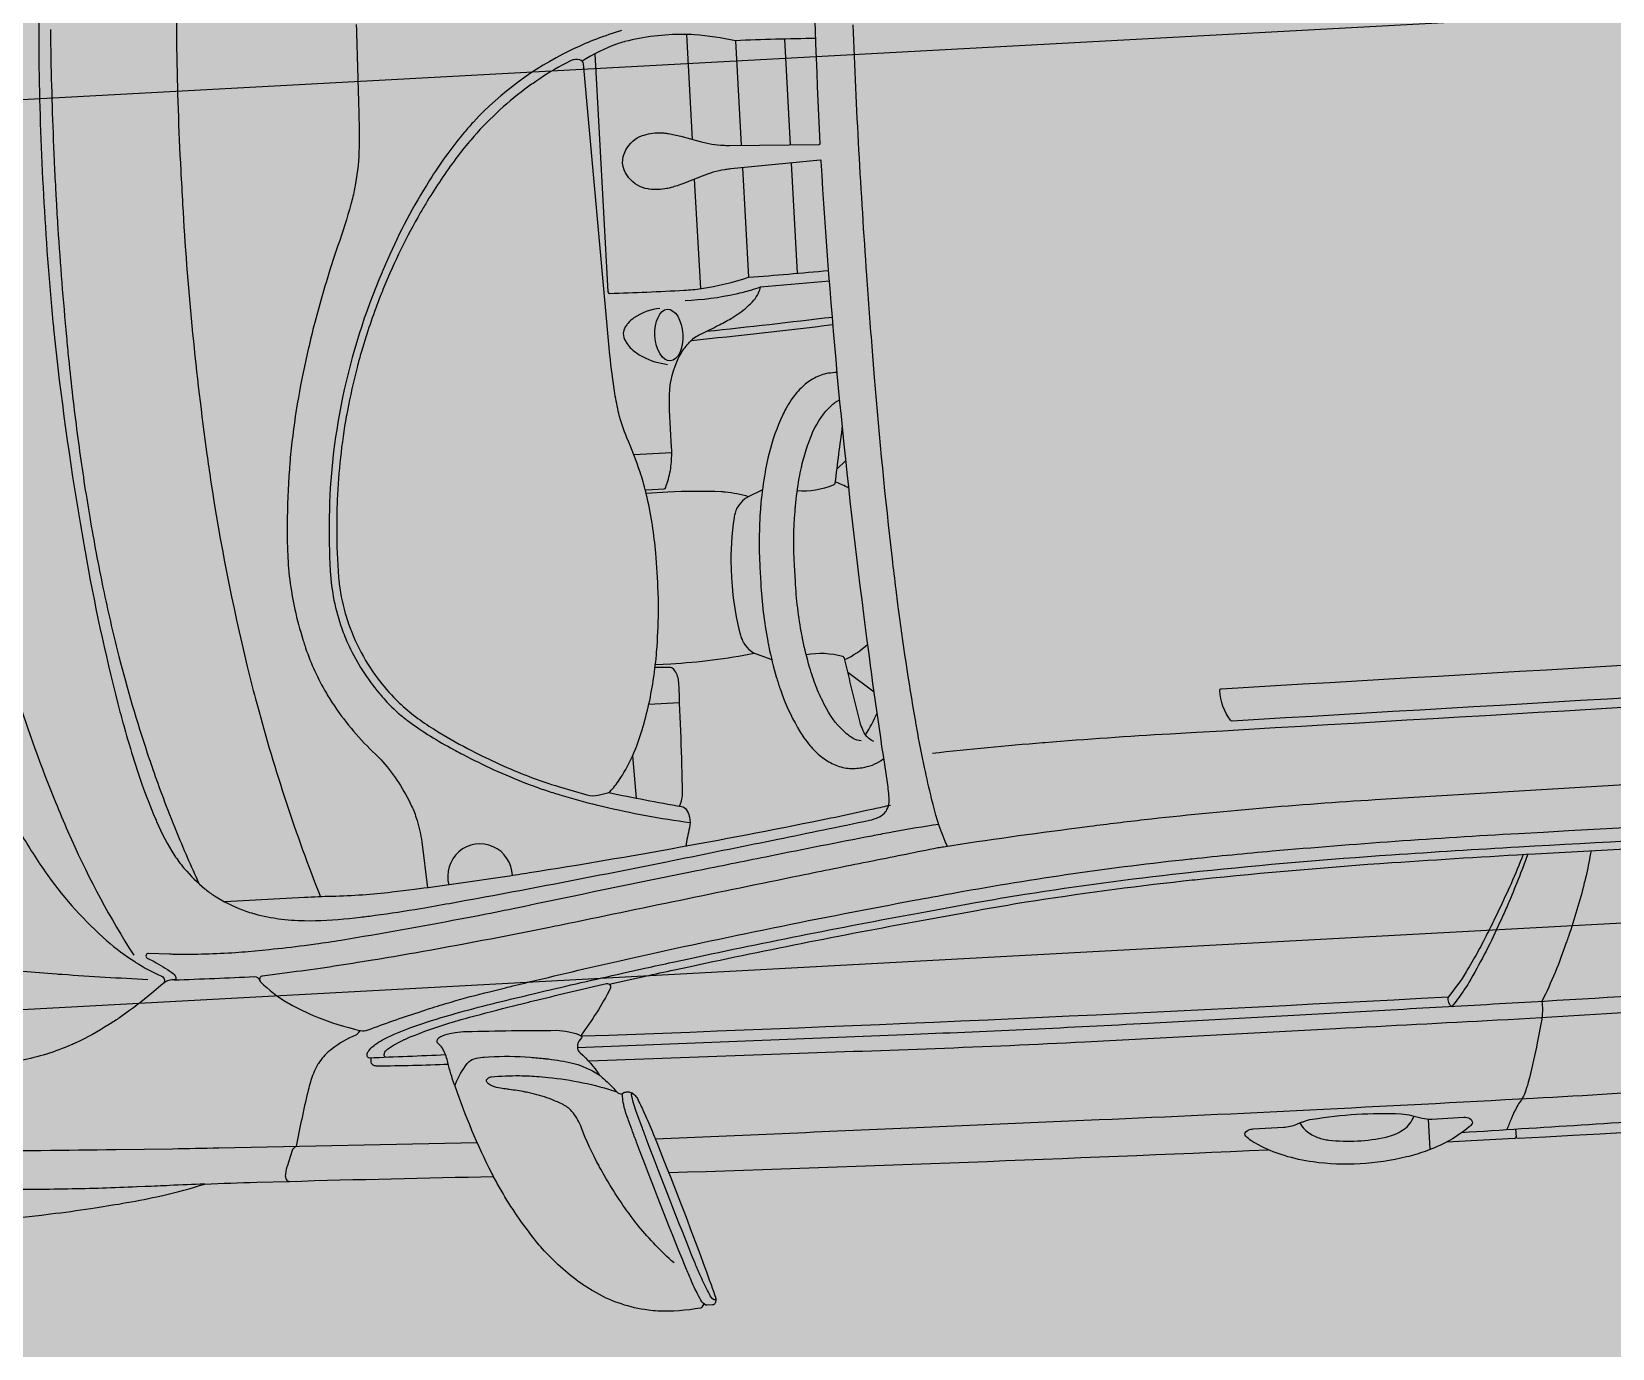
# Model space of a CAD drawing. Header units: millimetres. Extents: x 2622 to 2811, y 687 to 801.
# Drawn here: x 2666.692 to 2667.446, y 753.35 to 753.977 of the extents above; entities that cross this region are included whole.
import ezdxf

# ---------------------------------------------------------------- set-up
doc = ezdxf.new("R2010")
doc.units = ezdxf.units.MM
for name, color, linetype in [('automobile', 251, 'Continuous'), ('Quote', 252, 'Continuous'), ('Verde', 84, 'Continuous')]:
    doc.layers.add(name, color=color, linetype=linetype)
pattern_1 = [(0, (1295.01577, 297.66502), (0.0396875, 0.079375), [0, -0.079375])]

msp = doc.modelspace()

# ---------------------------------------------------------------- hatches: boundary and pattern name
at = {"layer": 'Verde'}
h = msp.add_hatch(dxfattribs=at)
h.set_pattern_fill('DOTS', color=256, scale=0.05, style=0)
h.set_pattern_definition(pattern_1)
h.paths.add_polyline_path([(2656.85278, 756.77646, -1), (2658.3051, 756.77646, -1)], flags=16)
h.paths.add_polyline_path([(2655.97008, 760.04629, -1), (2657.4224, 760.04629, -1)], flags=16)
h.paths.add_polyline_path([(2658.42797, 756.40173, -1), (2659.88029, 756.40173, -1)], flags=16)
h.paths.add_polyline_path([(2658.97008, 752.71608, -1), (2658.72008, 752.71608, -1)], flags=16)
h.paths.add_polyline_path([(2656.75576, 761.51125), (2656.77585, 762.95482), (2658.68651, 763.03681), (2658.67293, 761.53418)], flags=16)
h.paths.add_polyline_path([(2648.26973, 763.50662, -1), (2649.72205, 763.50662, -1)], flags=16)
h.paths.add_polyline_path([(2661.19809, 756.16478, -1), (2662.65041, 756.16478, -1)], flags=16)
h.paths.add_polyline_path([(2645.21561, 762.84845, -1), (2646.66793, 762.84845, -1)], flags=16)
h.paths.add_polyline_path([(2666.80839, 756.11684, -1), (2665.35607, 756.11684, -1)], flags=16)
h.paths.add_polyline_path([(2668.51956, 756.08489, -1), (2667.06724, 756.08489, -1)], flags=16)
h.paths.add_polyline_path([(2659.23976, 753.46881), (2659.7778, 753.46881), (2659.7778, 753.79769), (2659.23976, 753.79769)], flags=24)
h.paths.add_polyline_path([(2657.06309, 761.98287), (2658.37747, 761.98287), (2658.37747, 762.6104), (2657.06309, 762.6104)], flags=8)
h.paths.add_polyline_path([(2645.14569, 760.0838), (2648.88155, 760.0838), (2648.88155, 760.50922), (2645.14569, 760.50922)], flags=24)
edge = h.paths.add_edge_path()
edge.add_arc((2655.33886, 763.21747), 0.72616, 0, 360)
edge = h.paths.add_edge_path()
edge.add_line((2652.94114, 759.99261), (2652.94114, 760.43903))
edge.add_arc((2653.63214, 760.21582), 0.72616, 162.09827, 197.90173)
edge = h.paths.add_edge_path()
edge.add_line((2652.94114, 760.99072), (2652.94114, 762.17331))
edge.add_arc((2653.36266, 761.58202), 0.72616, 125.4843, 234.5157)
edge = h.paths.add_edge_path()
edge.add_line((2653.14114, 762.27356), (2653.14114, 760.89047))
edge.add_arc((2653.36266, 761.58202), 0.72616, 252.23832, 264.65959)
edge.add_arc((2653.63214, 760.21582), 0.72616, 117.65704, 132.54458)
edge.add_line((2653.14114, 760.75082), (2653.14114, 759.68082))
edge.add_arc((2653.63214, 760.21582), 0.72616, 227.45542, 277.63103)
edge.add_arc((2654.21206, 758.95429), 0.72616, 131.74523, 281.84963)
edge.add_arc((2654.90074, 757.75762), 0.72616, 137.99059, 311.17085)
edge.add_arc((2656.09751, 757.10746), 0.72616, 171.80211, 491.17085)
edge.add_arc((2654.90074, 757.75762), 0.72616, 351.80211, 461.84963)
edge.add_arc((2654.21206, 758.95429), 0.72616, 317.99059, 457.63103)
edge.add_arc((2653.63214, 760.21582), 0.72616, 311.74523, 444.65959)
edge.add_arc((2653.36266, 761.58202), 0.72616, 297.65704, 467.76168)
h.paths.add_polyline_path([(2670.39912, 753.60396), (2670.38501, 753.35436), (2652.94114, 754.34021), (2652.94114, 754.59061)])
h.paths.add_polyline_path([(2655.36678, 755.73146), (2655.36678, 755.25122), (2654.90119, 755.25122), (2654.90119, 755.73146)])
h.paths.add_polyline_path([(2650.44114, 753.99608), (2650.44114, 756.63483), (2644.81475, 756.63483), (2645.11658, 751.06447), (2652.40948, 751.9524), (2654.03247, 752.21155), (2659.20107, 752.08847), (2663.2887, 752.42329), (2665.84012, 752.39353), (2670.44096, 752.36734), (2670.42746, 752.85075), (2670.47744, 752.85215), (2670.48948, 754.6835), (2670.40198, 754.68288), (2670.38236, 757.43021), (2666.92901, 757.51507), (2661.37072, 757.60103), (2661.3788, 758.78372), (2660.69966, 758.78836), (2660.74011, 764.70822), (2667.22786, 764.66389), (2667.18966, 759.07311), (2670.359, 759.02409), (2670.35919, 761.37953), (2670.44669, 761.37952), (2670.43655, 761.95869), (2670.34907, 761.96059), (2670.42872, 765.61958), (2669.62009, 765.58227), (2669.61842, 765.5404), (2669.41858, 765.54836), (2669.41957, 765.57313), (2660.46612, 765.14697), (2657.36945, 765.00846), (2650.76491, 764.71941), (2644.39129, 764.45014), (2644.4761, 762.88483), (2653.01614, 762.88483), (2653.01614, 762.45983), (2653.14114, 762.45983), (2653.14114, 757.05983), (2653.01614, 757.05983), (2653.01614, 756.63483), (2652.94114, 756.63483), (2652.94114, 753.99608)])
h.paths.add_polyline_path([(2669.95014, 754.65827), (2669.95014, 754.17803), (2669.48455, 754.17803), (2669.48455, 754.65827)])
h.paths.add_polyline_path([(2669.48455, 754.18482), (2669.48455, 754.43522), (2652.94114, 755.37018), (2652.94114, 755.11978)])
h.paths.add_polyline_path([(2669.95014, 754.4089), (2669.95014, 754.17803), (2669.60465, 754.17803), (2670.40075, 754.13304), (2670.41486, 754.38264)])
h = msp.add_hatch(dxfattribs=at)
h.set_pattern_fill('DOTS', color=256, scale=0.05, style=0)
h.set_pattern_definition(pattern_1)
h.paths.add_polyline_path([(2652.94114, 754.59061), (2652.94114, 754.34021), (2662.37286, 753.80717, -0.562006), (2662.4752, 753.80139), (2669.91225, 753.38108), (2669.91996, 753.63104)])
h.paths.add_polyline_path([(2662.53398, 753.65728), (2662.96019, 753.65728), (2662.96019, 753.88704), (2662.53398, 753.88704)], flags=25)
h.paths.add_polyline_path([(2651.54347, 755.98496), (2650.44114, 755.92022), (2650.44114, 753.99608), (2652.94114, 753.99608), (2652.94114, 756.06688), (2652.94067, 756.0669), (2652.94114, 756.08767), (2652.94114, 756.63483), (2650.44114, 756.63483), (2650.44114, 755.99535), (2651.53907, 756.05983)])
h.paths.add_polyline_path([(2669.93684, 754.17803), (2669.60465, 754.17803), (2669.93626, 754.15929)])
h.paths.add_polyline_path([(2669.48455, 754.18482), (2669.48455, 754.43522), (2652.94114, 755.37018), (2652.94114, 755.11978)])

# ---------------------------------------------------------------- linework, layer by layer
at = {"layer": 'automobile'}
for p, q in [((2667.00413, 753.97591), (2667.00688, 753.92588)), ((2667.02754, 753.9729), (2667.03028, 753.92303)), ((2667.05084, 753.97368), (2667.05361, 753.92331)), ((2667.03087, 753.91232), (2667.03374, 753.86018)), ((2667.05409, 753.9146), (2667.05698, 753.86203)), ((2667.00793, 753.90691), (2667.0108, 753.85473)), ((2666.97905, 753.77561), (2666.99716, 753.77661)), ((2667.07579, 753.76873), (2667.08017, 753.77282)), ((2667.08112, 753.67187), (2667.09366, 753.66252)), ((2666.98626, 753.65661), (2667.00093, 753.65741)), ((2666.9785, 753.63204), (2666.98016, 753.6119)), ((2667.35869, 753.44439), (2667.3579, 753.45889)), ((2667.39978, 753.45042), (2667.39958, 753.45405)), ((2667.39896, 753.44971), (2667.36652, 753.44792))]:
    msp.add_line(p, q, dxfattribs=at)
for points in [[(2666.70068, 754.26417, 0.038665), (2666.67724, 754.20613), (2666.67597, 754.20212, 0.007335), (2666.67162, 754.18766, 0.020536), (2666.65883, 754.13449, 0.005843), (2666.65664, 754.12267), (2666.65611, 754.11965, 0.034968), (2666.64377, 753.99877), (2666.64369, 753.99647, 0.012353), (2666.6433, 753.94139, 0.018727), (2666.64824, 753.8516, 0.012353), (2666.65467, 753.7969), (2666.655, 753.79463, 0.034968), (2666.68054, 753.67583), (2666.68139, 753.67288, 0.005843), (2666.68487, 753.66137, 0.020536), (2666.70342, 753.60993, 0.007335), (2666.70932, 753.59603), (2666.71102, 753.59219, 0.038665), (2666.74069, 753.53707)], [(2666.79217, 754.24634, 0.028017), (2666.77231, 754.15256), (2666.77177, 754.14907, 0.006171), (2666.76955, 754.13335, 0.022083), (2666.76197, 754.04313, 0.003567), (2666.76157, 754.0309), (2666.76148, 754.02722, 0.019757), (2666.76311, 753.91108, 0.000693), (2666.764, 753.89488, 0.019757), (2666.77512, 753.77926), (2666.77562, 753.77562, 0.003567), (2666.77736, 753.7635, 0.022083), (2666.7948, 753.67465, 0.006171), (2666.79873, 753.65927), (2666.79964, 753.65587, 0.028017), (2666.82968, 753.56483)], [(2666.69795, 754.05762, 0.016363), (2666.69544, 753.96461, 0.002605), (2666.69549, 753.96014, 0.0194), (2666.70218, 753.83869, 0.002605), (2666.70262, 753.83425, 0.016363), (2666.71532, 753.74207), (2666.71558, 753.74056, 0.000877), (2666.7175, 753.72946, 0.019481), (2666.73313, 753.65687, 0.006276), (2666.73593, 753.64648), (2666.73676, 753.64355, 0.007699), (2666.74152, 753.62769, 0.007925), (2666.74411, 753.61996), (2666.74464, 753.61846, 0.016171), (2666.75103, 753.60203), (2666.75111, 753.60185, 0.000288), (2666.75158, 753.60075, 0.041276), (2666.76014, 753.58458, 0.033543), (2666.76458, 753.57857), (2666.7648, 753.57831, 0.045311), (2666.77464, 753.56865), (2666.77489, 753.56844, 0.028603), (2666.77925, 753.56527, 0.0526), (2666.79247, 753.55861, 0.017894), (2666.79596, 753.55743), (2666.79688, 753.55716, 0.037518), (2666.80899, 753.55451), (2666.80964, 753.55442, 0.031632), (2666.82206, 753.55347, 0.031964), (2666.84344, 753.55455), (2666.84875, 753.55516, 0.004139), (2666.8558, 753.55603, 0.009705), (2666.87735, 753.55929), (2666.87943, 753.55965, 0.002651), (2666.89287, 753.56202, 0.004603), (2666.9946, 753.58155, 0.000516), (2667.04251, 753.59125), (2667.04768, 753.5923, 0.001341), (2667.09147, 753.60134, 0.058988), (2667.09577, 753.60279), (2667.09623, 753.603, 0.12421), (2667.09913, 753.60539, 0.044368), (2667.09976, 753.60643, 0.088232), (2667.10079, 753.60999, 0.038075), (2667.10082, 753.61103, 0.026584), (2667.09999, 753.61926, -0.006264), (2667.09024, 753.68806), (2667.08875, 753.69959, -0.017139), (2667.06839, 753.91556, 0.425484), (2667.06792, 753.91596), (2667.0253, 753.91177, 0.008409), (2667.023, 753.91144), (2667.02252, 753.91137, 0.055184), (2667.0116, 753.90837), (2667.00277, 753.90486, -0.027546), (2666.99689, 753.9029, -0.018612), (2666.99485, 753.90242, -0.082165), (2666.98646, 753.90217), (2666.98592, 753.90224, -0.197119), (2666.97674, 753.90755), (2666.97603, 753.90846, -0.310904), (2666.97535, 753.92085), (2666.97595, 753.92183, -0.197119), (2666.98449, 753.92811), (2666.98502, 753.92824, -0.082165), (2666.9934, 753.92892, -0.018612), (2666.99547, 753.92867, -0.027546), (2667.00153, 753.92735), (2667.01069, 753.92484, 0.055184), (2667.02187, 753.92306), (2667.02236, 753.92303, 0.008409), (2667.02469, 753.92296), (2667.06751, 753.92347, 0.425484), (2667.06793, 753.92392, -0.017139), (2667.06447, 754.14082)], [(2666.84681, 753.98067, 0.001758), (2666.84803, 753.93698, -0.011458), (2666.84815, 753.92322), (2666.84813, 753.9221, -0.042558), (2666.84641, 753.90483), (2666.84595, 753.90236, -0.022085), (2666.84423, 753.89498, -0.015394), (2666.83806, 753.8753, 0.008378), (2666.83425, 753.8637), (2666.83289, 753.85931, 0.016177), (2666.82529, 753.83171, 0.000583), (2666.82425, 753.82737), (2666.82405, 753.82654, 0.031501), (2666.8158, 753.77875, 0.005943), (2666.81521, 753.77266), (2666.81515, 753.7719, 0.018117), (2666.81388, 753.74554), (2666.81383, 753.741, 0.008897), (2666.81387, 753.73414, 0.007612), (2666.81418, 753.72631), (2666.81426, 753.72484, 0.028357), (2666.81585, 753.71056), (2666.81625, 753.70818, 0.012655), (2666.8175, 753.70179, 0.021766), (2666.82136, 753.68741), (2666.82137, 753.68737, 0.000948), (2666.82219, 753.68477, 0.054316), (2666.83171, 753.66333), (2666.83252, 753.66194, 0.016904), (2666.83636, 753.6558, 0.055695), (2666.85597, 753.63277, -0.024043), (2666.8594, 753.62922, -0.071389), (2666.87317, 753.6081, -0.033181), (2666.87563, 753.60173), (2666.87578, 753.60123, -0.044404), (2666.87801, 753.59098), (2666.88075, 753.56913)], [(2667.12854, 753.58885, -0.045553), (2667.12172, 753.60881), (2667.12105, 753.61159, -0.007415), (2667.11767, 753.62648, -0.007926), (2667.11401, 753.64522), (2667.11383, 753.6462, -0.001086), (2667.11332, 753.64914, -0.011502), (2667.105, 753.70436), (2667.10412, 753.71135, -0.002858), (2667.10234, 753.72595, -0.008672), (2667.09388, 753.81237), (2667.09286, 753.82498, -0.002639), (2667.09015, 753.86109, -0.007383), (2667.08358, 753.98045, -0.002639)], [(2666.701, 753.97818, 0.002773), (2666.70113, 753.96772, 0.006606), (2666.70276, 753.91579, 0.002587), (2666.70342, 753.9025), (2666.70373, 753.89686, 0.002587), (2666.70453, 753.88357, 0.006606), (2666.70861, 753.83178, 0.002773), (2666.70963, 753.82137), (2666.70987, 753.81897, 0.00699), (2666.71407, 753.78322, 0.00875), (2666.71895, 753.75057), (2666.71976, 753.74574, 0.009968), (2666.72615, 753.71171, 0.010617), (2666.73332, 753.68066), (2666.73366, 753.67933, 0.018774), (2666.74718, 753.6333), (2666.74765, 753.63187, 0.002435), (2666.74927, 753.62713, 0.005159), (2666.75393, 753.6141, 0.008305), (2666.76011, 753.59816), (2666.76073, 753.59664, 0.011903), (2666.77189, 753.571)], [(2666.97322, 753.97769, 0.019454), (2666.96126, 753.97367, 0.022375), (2666.9507, 753.96911), (2666.94847, 753.96802, 0.091807), (2666.90278, 753.9343), (2666.90248, 753.93399, 0.014733), (2666.89831, 753.92925, 0.014481), (2666.89036, 753.91909, 0.017479), (2666.88274, 753.90796), (2666.88161, 753.90617, 0.038959), (2666.86165, 753.86852, 0.000933), (2666.85914, 753.86269), (2666.85908, 753.86255, 0.050466), (2666.84027, 753.80279), (2666.83995, 753.80121, 0.047329), (2666.83387, 753.74588, 0.017449), (2666.83438, 753.72037), (2666.8344, 753.72006, 0.071149), (2666.83985, 753.69276, 0.024483), (2666.84302, 753.68499), (2666.84333, 753.68433, 0.066376), (2666.85767, 753.66194), (2666.85779, 753.6618, 0.001163), (2666.85917, 753.66017, 0.030494), (2666.86544, 753.65368), (2666.86613, 753.65304, 0.027593), (2666.87162, 753.64855, 0.036212), (2666.89316, 753.63506, 0.000062), (2666.89664, 753.63322), (2666.89766, 753.63268, 0.029482), (2666.92752, 753.61906), (2666.92972, 753.61821, 0.012875), (2666.937, 753.61561, 0.005457), (2666.94388, 753.61344, 0.01496), (2666.9617, 753.60859), (2666.96401, 753.60804, 0.026331), (2667.00592, 753.60028)], [(2667.06581, 753.97399, 0.006515), (2667.02754, 753.9729, 0.033959), (2667.00802, 753.97568), (2667.00651, 753.97579, 0.017564), (2667.0029, 753.97592, 0.062685), (2666.97476, 753.97247), (2666.97459, 753.97242, 0.025109), (2666.9713, 753.97141, 0.054967), (2666.95446, 753.96312)], [(2666.96045, 753.9666), (2666.96668, 753.85324, 0.407784), (2666.96757, 753.85243, 0.005083), (2667.00303, 753.85396, 0.024222), (2667.0113, 753.8548, 0.042599), (2667.03374, 753.86018, 0.006144), (2667.07194, 753.86341)], [(2667.00351, 753.84909, 0.044243), (2667.02786, 753.85225, 0.017008), (2667.03492, 753.85407, 0.007927), (2667.03954, 753.85551), (2667.07233, 753.85846)], [(2666.98493, 753.75885), (2666.99351, 753.75932, 0.308111), (2666.99428, 753.75991, 0.002804), (2666.99456, 753.76077), (2666.99526, 753.76298, 0.05375), (2666.99692, 753.77109, 0.036676), (2666.99709, 753.77896), (2666.99616, 753.79673, -0.021685), (2666.99609, 753.80426, -0.106472), (2667.00055, 753.82198, -0.023382), (2667.00152, 753.82374), (2667.0016, 753.82387, -0.048937), (2667.00566, 753.82922, -0.095311), (2667.01089, 753.83305), (2667.01129, 753.83324, 0.006383), (2667.01917, 753.8371, 0.01227), (2667.02549, 753.8405, 0.053982), (2667.03297, 753.8459), (2667.0331, 753.84601, 0.028271), (2667.03622, 753.84917, 0.066888), (2667.03845, 753.85249), (2667.0386, 753.85279, 0.061355), (2667.03954, 753.85551)], [(2666.99154, 753.84531, 0.123069), (2666.97912, 753.84076, 0.070312), (2666.97645, 753.83834), (2666.97628, 753.83814, 0.027213), (2666.97516, 753.83663, 0.090075), (2666.97425, 753.83452), (2666.97421, 753.83434, 0.179244), (2666.97471, 753.83049), (2666.97496, 753.83001, 0.016645), (2666.97546, 753.82914, 0.101776), (2666.97987, 753.82443), (2666.97993, 753.82438, 0.034667), (2666.98348, 753.82222, 0.089623), (2666.99521, 753.81862)], [(2667.07604, 753.81471, 0.040116), (2667.07176, 753.81436, 0.084451), (2667.06521, 753.81211), (2667.06492, 753.81195, 0.065607), (2667.05949, 753.80799, 0.050552), (2667.05449, 753.80216), (2667.05414, 753.80166, 0.026161), (2667.05154, 753.79747, 0.022001), (2667.04995, 753.79426), (2667.04905, 753.79221, 0.048521), (2667.04302, 753.77389), (2667.04283, 753.77308, 0.011657), (2667.04165, 753.7672, 0.020693), (2667.03968, 753.75248, 0.004239), (2667.0395, 753.75031), (2667.03946, 753.74973, 0.032474), (2667.03918, 753.72189), (2667.03959, 753.7144, 0.032474), (2667.04292, 753.68676), (2667.04303, 753.68619, 0.004239), (2667.04345, 753.68405, 0.020693), (2667.04702, 753.66964, 0.011657), (2667.04884, 753.66393), (2667.04911, 753.66314, 0.048521), (2667.05712, 753.6456), (2667.05824, 753.64366, 0.022001), (2667.06017, 753.64064, 0.026161), (2667.06322, 753.63676), (2667.06362, 753.6363, 0.050552), (2667.06923, 753.63105, 0.065607), (2667.07506, 753.62771), (2667.07536, 753.62759, 0.084451), (2667.08212, 753.62607, 0.060995), (2667.08863, 753.62653), (2667.08917, 753.62663, 0.115583), (2667.09825, 753.63071)], [(2667.08748, 753.63925, -0.126854), (2667.08368, 753.64035), (2667.08352, 753.64045, -0.04304), (2667.08053, 753.64259, -0.093148), (2667.07088, 753.65459, -0.013064), (2667.06855, 753.65924), (2667.06809, 753.66022, -0.02695), (2667.06473, 753.66851), (2667.06446, 753.6693, -0.011657), (2667.06288, 753.67428, -0.020693), (2667.05963, 753.68736, -0.004239), (2667.05927, 753.68923), (2667.05916, 753.6898, -0.032474), (2667.05609, 753.71531), (2667.05567, 753.7228, -0.032474), (2667.05593, 753.7485), (2667.05597, 753.74907, -0.004239), (2667.05613, 753.75097, -0.020693), (2667.05792, 753.76433, -0.011657), (2667.05895, 753.76945), (2667.05913, 753.77026, -0.02695), (2667.06156, 753.77888), (2667.06191, 753.7799, -0.013064), (2667.06372, 753.78478, -0.093148), (2667.07199, 753.79776, -0.04304), (2667.07473, 753.80022), (2667.07488, 753.80034, -0.085851), (2667.07728, 753.80157)], [(2667.07847, 753.78941, 0.004348), (2667.07498, 753.76208, -0.273624), (2667.07419, 753.76104, -0.113464), (2667.05697, 753.7583)], [(2667.03378, 753.75553, 0.046913), (2667.02261, 753.75773, 0.014477), (2667.02087, 753.75785, 0.024378), (2666.99537, 753.75769), (2666.985, 753.75712)], [(2667.04037, 753.75877), (2667.03326, 753.75527, 0.055149), (2667.03182, 753.75436, 0.086052), (2667.02865, 753.75075), (2667.02852, 753.75054, 0.030499), (2667.02798, 753.74953, 0.032662), (2667.0275, 753.74827), (2667.02734, 753.74775, 0.036525), (2667.02685, 753.74561, 0.047308), (2667.02547, 753.7214, 0.008808), (2667.02591, 753.71338, 0.047308), (2667.02994, 753.68948, 0.036525), (2667.03066, 753.68741), (2667.03088, 753.68691, 0.032662), (2667.03149, 753.6857, 0.030499), (2667.03214, 753.68476), (2667.03229, 753.68456, 0.086052), (2667.03584, 753.68133, 0.055149), (2667.03737, 753.68058), (2667.04482, 753.67788)], [(2666.88939, 753.48948, -0.003073), (2666.85308, 753.488, -0.366995), (2666.852, 753.48886, -0.198638), (2666.85242, 753.49103, -0.008977), (2666.85245, 753.49107, -0.092368), (2666.85633, 753.49479), (2666.85654, 753.49493, -0.024993), (2666.86024, 753.4971, -0.037207), (2666.87285, 753.50252), (2666.87566, 753.50349, -0.015088), (2666.89436, 753.50931), (2666.89622, 753.50983, -0.008243), (2666.91372, 753.51439, -0.000893), (2666.93115, 753.51859), (2666.93436, 753.51936, -0.004194), (2666.97369, 753.52842), (2666.98436, 753.53079, -0.001579), (2666.99761, 753.53368), (2667.00536, 753.53535, -0.008005), (2667.11815, 753.55772), (2667.14199, 753.56205, -0.00555), (2667.16553, 753.56606, -0.012265), (2667.24057, 753.57611), (2667.24347, 753.57642, -0.001235), (2667.24875, 753.57699, -0.008856), (2667.34024, 753.58486, -0.002935), (2667.40094, 753.58865), (2667.40837, 753.58907, -0.000365), (2667.87219, 753.61493, -0.002131)], [(2668.303, 753.7115, 0.008696), (2668.24545, 753.70569, -0.010619), (2668.2237, 753.70358, -0.002667), (2668.06308, 753.6923), (2668.06081, 753.69215, -0.000719), (2667.97462, 753.68669, -0.000472), (2667.67065, 753.66813), (2667.63577, 753.66604, -0.000602), (2667.23472, 753.64242, 0.00582), (2667.17497, 753.63828), (2667.17409, 753.63821, 0.007479), (2667.12143, 753.63315)], [(2666.98937, 753.67554), (2666.99667, 753.67594, 0.035485), (2667.03645, 753.68098, 0.035485)], [(2667.09357, 753.63886, -0.130866), (2667.09094, 753.64043, -0.08172), (2667.08845, 753.64401), (2667.08825, 753.64444, -0.049159), (2667.08696, 753.648, -0.004934), (2667.07959, 753.67838, 0.273624), (2667.07868, 753.67933, 0.113464), (2667.06127, 753.68017)], [(2667.00094, 753.60803, 0.07087), (2667.00223, 753.61278, 0.036121), (2667.00231, 753.61432, 0.006857), (2667.00049, 753.66704, 0.136321), (2666.99869, 753.67249, 0.023959), (2666.99797, 753.67345, 0.225757), (2666.99664, 753.67408), (2666.98919, 753.67406)], [(2668.01172, 753.65186), (2667.33254, 753.61101, 0.013131), (2667.22242, 753.60148, 0.003801), (2667.19653, 753.59835), (2667.19037, 753.59756, 0.00624), (2667.12676, 753.58858, 0.010627), (2667.12407, 753.58811, 0.000742), (2667.09361, 753.58203), (2667.09047, 753.5814, 0.000958), (2667.05827, 753.57487, 0.000827), (2666.9444, 753.55135, -0.001623), (2666.93894, 753.55023, -0.005668), (2666.87467, 753.53803, -0.003719), (2666.85455, 753.5346), (2666.84967, 753.53381, -0.00821), (2666.81382, 753.52858), (2666.80207, 753.52706, 0.535638), (2666.8009, 753.52469)], [(2667.47389, 753.51121, -0.004857), (2667.39074, 753.50599, -0.000048), (2667.31373, 753.50192), (2667.19409, 753.4956, -0.004161), (2667.12279, 753.49243, -0.000167), (2667.05353, 753.48995), (2666.95778, 753.48655)], [(2666.84855, 753.50119, 0.000419), (2666.84876, 753.50114, 0.145444), (2666.85241, 753.50141, -0.011938), (2666.87625, 753.50977), (2666.88167, 753.51153, -0.007872), (2666.892, 753.5147, -0.01001), (2666.91035, 753.51962), (2666.91798, 753.52151, -0.000409), (2666.92139, 753.52235, -0.003875), (2666.96667, 753.53308, -0.001146), (2666.97242, 753.53438), (2666.97726, 753.53546, -0.009465), (2667.11366, 753.56332), (2667.11498, 753.56356, -0.000477), (2667.13285, 753.56684, -0.018781), (2667.24435, 753.5829), (2667.24523, 753.58299, -0.004479), (2667.28345, 753.58669, -0.008146), (2667.40075, 753.59507, -0.000207), (2667.78393, 753.61599), (2667.79797, 753.61675, -0.000716), (2667.84658, 753.61932, -0.000716)], [(2666.96713, 753.61454, 0.008315), (2667.00187, 753.60787, -0.203386), (2667.00412, 753.60642, -0.089867), (2667.00554, 753.60322), (2667.00562, 753.60286, -0.120726), (2667.00561, 753.59776, 0.023061), (2667.00383, 753.58888, 0.023061)], [(2667.10137, 753.60844, -0.001942), (2667.09342, 753.60665), (2667.09007, 753.60591, -0.003908), (2667.07303, 753.60228, -0.011261), (2666.92928, 753.57619, -0.00156), (2666.9187, 753.57455), (2666.90986, 753.57321, -0.007025), (2666.87448, 753.56834), (2666.86367, 753.56701, -0.01358), (2666.84976, 753.56568, -0.011014), (2666.83521, 753.565, 0.007675), (2666.82206, 753.56448), (2666.78414, 753.56239)], [(2666.68613, 753.59636, 0.012702), (2666.69274, 753.58541, 0.012665), (2666.69942, 753.57551), (2666.69981, 753.57495, 0.058677), (2666.72795, 753.5439, 0.035848), (2666.74119, 753.53393), (2666.7417, 753.5336, 0.04001), (2666.75405, 753.52695, -0.555112), (2666.75457, 753.52335), (2666.74927, 753.51887, -0.023465), (2666.73511, 753.50803, -0.009575), (2666.73032, 753.50484), (2666.72871, 753.50381, -0.032912), (2666.71314, 753.49525, -0.006537), (2666.7115, 753.49452), (2666.7109, 753.49425, -0.055797), (2666.68691, 753.48685)], [(2667.12444, 753.59937, 0.007778), (2667.103, 753.59577), (2667.10073, 753.59536, 0.002418), (2667.09258, 753.59382, 0.00183), (2667.04405, 753.58423), (2667.04194, 753.58381, 0.000152), (2667.00917, 753.5772, 0.002104), (2666.92165, 753.55914, -0.005151), (2666.90432, 753.55568), (2666.89623, 753.55415, -0.005536), (2666.83959, 753.54407, -0.008384), (2666.8275, 753.54227), (2666.82195, 753.54153, -0.008653), (2666.80528, 753.53962), (2666.79531, 753.53866, -0.007856), (2666.78927, 753.53816, -0.019312), (2666.7604, 753.53739, -0.007537), (2666.75782, 753.53746), (2666.74778, 753.53788, 0.800549), (2666.74717, 753.53562), (2666.75037, 753.53394, -0.033531), (2666.75885, 753.52874, -0.129475), (2666.76074, 753.52648, -0.539089), (2666.75999, 753.52525, -0.000131), (2666.75895, 753.52522, 0.168978), (2666.755, 753.52371), (2666.75457, 753.52335)], [(2666.96738, 753.52319, 0.000139), (2666.98455, 753.527, -0.001654), (2666.9984, 753.53003), (2667.00615, 753.53169, -0.008005), (2667.11882, 753.55404), (2667.14266, 753.55837, -0.00555), (2667.16611, 753.56237, -0.012265), (2667.24097, 753.57239), (2667.24387, 753.57271, -0.001235), (2667.24914, 753.57327, -0.008856), (2667.34049, 753.58113, -0.0033), (2667.4087, 753.58534), (2667.61584, 753.59674, -0.00065)], [(2668.23099, 753.59197, -0.007155), (2668.1815, 753.5846), (2668.17654, 753.58393, -0.001691), (2668.15785, 753.58148, -0.001679), (2668.09578, 753.57378), (2668.09208, 753.57334, -0.000772), (2668.08551, 753.57255, -0.003359), (2667.94008, 753.55645, -0.000704), (2667.92326, 753.55473), (2667.91348, 753.55374, -0.003771), (2667.83706, 753.5466), (2667.81677, 753.54485, -0.002641), (2667.61444, 753.52856), (2667.59913, 753.5274, -0.000586), (2667.5821, 753.52614, -0.003946), (2667.38879, 753.51359, -0.000498), (2667.34001, 753.51086), (2667.22429, 753.50449, -0.00388), (2667.11233, 753.4992), (2666.95224, 753.49288)], [(2667.43538, 753.58681, -0.011789), (2667.43319, 753.57566, -0.007329), (2667.43239, 753.57223), (2667.43218, 753.57143, -0.021191), (2667.42463, 753.54599, -0.000299), (2667.42362, 753.54304), (2667.4236, 753.543, -0.030386), (2667.41197, 753.51493, -0.056739), (2667.41202, 753.50742, -0.020364), (2667.4119, 753.50656), (2667.40975, 753.49528, -0.0153), (2667.40605, 753.47858, -0.004677), (2667.4058, 753.47765), (2667.40568, 753.47721, -0.010794), (2667.40479, 753.47421), (2667.40399, 753.47172, -0.079259), (2667.40216, 753.46811, 0.049126), (2667.39897, 753.46265), (2667.39798, 753.46051, 0.007216), (2667.39728, 753.45892, 0.00952), (2667.39521, 753.45377)], [(2667.40303, 753.58496, -0.012934), (2667.39724, 753.57107, -0.001617), (2667.39667, 753.56981), (2667.39503, 753.56622, -0.005718), (2667.38959, 753.55463, -0.006801), (2667.38541, 753.54628), (2667.38392, 753.54339, -0.009079), (2667.37926, 753.53477, -0.008378), (2667.37671, 753.53043), (2667.37586, 753.52903, -0.037585), (2667.36725, 753.51704, -0.004863), (2666.9542, 753.49834)], [(2667.40522, 753.58514, -0.014687), (2667.39569, 753.56111, -0.005146), (2667.39282, 753.55465), (2667.39114, 753.55096, -0.025792), (2667.37715, 753.52401, -0.015915), (2667.37482, 753.52032), (2667.37445, 753.51978, -0.022953), (2667.369, 753.51247, -0.262561), (2667.36725, 753.51704)], [(2668.34692, 753.56593, -0.00572), (2668.3373, 753.56365), (2668.33673, 753.56352, -0.005942), (2668.32916, 753.56191, -0.010746), (2668.26368, 753.55026), (2668.2572, 753.54926, -0.00238), (2668.23702, 753.54621, -0.006696), (2668.08753, 753.52642), (2668.07172, 753.52454, -0.002066), (2668.02947, 753.5197, -0.001572), (2667.96937, 753.51326), (2667.95893, 753.51217, -0.004097), (2667.854, 753.50213, -0.002102), (2667.70213, 753.48948, -0.000074), (2667.68402, 753.48805), (2667.68189, 753.48788, -0.002407), (2667.51611, 753.47564), (2667.48313, 753.47336, -0.003667), (2667.4078, 753.46871, -0.001059), (2667.30127, 753.46315, -0.001674), (2667.20087, 753.45846), (2667.11017, 753.45453, -0.00038), (2666.98934, 753.44938)], [(2666.74748, 753.52529, -0.004156), (2666.70666, 753.52775, -0.001535), (2666.70403, 753.52793), (2666.70183, 753.5281, -0.008689), (2666.60563, 753.53697)], [(2666.75999, 753.52525, 0.004809), (2666.79836, 753.52683, -0.331329), (2666.80059, 753.52534, 0.045779), (2666.80086, 753.52477), (2666.8009, 753.52469, 0.062827), (2666.80114, 753.52438, 0.068747), (2666.81408, 753.51438), (2666.81476, 753.51399, 0.033978), (2666.82785, 753.50762, 0.041688), (2666.84855, 753.50119)], [(2666.86122, 753.48829, -0.396041), (2666.86011, 753.48926, -0.075187), (2666.86016, 753.4902, -0.088688), (2666.86038, 753.49076, -0.044298), (2666.861, 753.49159, -0.056036), (2666.86165, 753.49216, -0.046156), (2666.86962, 753.49676, -0.005895), (2666.87022, 753.49703), (2666.87025, 753.49705, -0.026501), (2666.889, 753.50398), (2666.89001, 753.5043, -0.009319), (2666.90075, 753.50742, -0.004974), (2666.9217, 753.51286), (2666.92755, 753.51432, -0.001161), (2666.93335, 753.51575, -0.004067), (2666.96606, 753.52347, -0.637974), (2666.96787, 753.52113, -0.041135), (2666.95381, 753.49868)], [(2666.84855, 753.50119), (2666.84775, 753.49994, -0.155365), (2666.84656, 753.49893, 0.067489), (2666.83533, 753.49243), (2666.83426, 753.4916, 0.050084), (2666.83115, 753.48864, 0.039979), (2666.82873, 753.48533, 0.008838), (2666.82835, 753.48468), (2666.8282, 753.48442, 0.058917), (2666.82495, 753.47669), (2666.82462, 753.47553, 0.013348), (2666.82364, 753.47176, 0.007301), (2666.81809, 753.44598, -0.210702), (2666.81789, 753.4457), (2666.81735, 753.44537, 0.182493), (2666.81623, 753.44395), (2666.8138, 753.43627, 0.032965), (2666.81313, 753.43353, 0.052807), (2666.81297, 753.43129, 0.411595), (2666.81517, 753.42922)], [(2666.89393, 753.47494, -0.262188), (2666.89361, 753.47521, -0.034169), (2666.89049, 753.48582, 0.060971), (2666.88837, 753.49181, 0.039938), (2666.88784, 753.49269, 0.061398), (2666.88592, 753.49478), (2666.88577, 753.49491, -0.261377), (2666.88534, 753.49609, -0.036573), (2666.88546, 753.4966, -0.19754), (2666.88671, 753.49811, -0.080829), (2666.89137, 753.49969), (2666.8939, 753.50011, -0.035169), (2666.8993, 753.50063, -0.005928), (2666.94221, 753.5012, -0.057074), (2666.94803, 753.50054), (2666.9488, 753.50036, -0.049097), (2666.95389, 753.49865, -0.475324), (2666.95415, 753.49768), (2666.95291, 753.49597, 0.087624), (2666.95239, 753.4949, 0.150751), (2666.95245, 753.49197, 0.133773), (2666.95345, 753.49047, -0.068443), (2666.96263, 753.47993)], [(2666.89069, 753.48496, -0.009702), (2666.85673, 753.48414, -0.049785), (2666.85597, 753.48421), (2666.8558, 753.48425, -0.134452), (2666.85451, 753.48489, -0.199324), (2666.85394, 753.48608), (2666.85383, 753.48803)], [(2667.01249, 753.37085), (2667.01157, 753.36931, -0.040095), (2667.0114, 753.36908, -0.174622), (2667.01089, 753.36879, -0.054413), (2666.99051, 753.36737, -0.028724), (2666.9861, 753.36779), (2666.98422, 753.36808, -0.095272), (2666.95986, 753.37681), (2666.95884, 753.37741, -0.021558), (2666.95389, 753.38064, -0.05552), (2666.93537, 753.39724, -0.015), (2666.93273, 753.40039), (2666.93102, 753.40254, -0.039279), (2666.91493, 753.42656), (2666.91487, 753.42667, -0.009375), (2666.91144, 753.43305, -0.03842), (2666.894, 753.47459, -0.175283), (2666.89402, 753.47547, -0.073202), (2666.8997, 753.48539, -0.160832), (2666.90306, 753.48762, -0.036442), (2666.90709, 753.48842, -0.016653), (2666.9078, 753.48848), (2666.91004, 753.4886, -0.034053), (2666.92976, 753.48835, -0.004831), (2666.93678, 753.48771), (2666.93699, 753.48769, -0.026478), (2666.94849, 753.48591, -0.041841), (2666.95364, 753.48437), (2666.95511, 753.48379, -0.04236), (2666.96176, 753.48051, -0.042786), (2666.96324, 753.47944, -0.00742), (2666.96637, 753.47664, -0.031458), (2666.97051, 753.47232, 0.044702), (2666.97117, 753.47167, 0.18864), (2666.97354, 753.47089), (2666.97373, 753.4709)], [(2667.81634, 753.47506, -0.003251), (2667.40068, 753.44961, -0.41412), (2667.39978, 753.45042)], [(2666.99826, 753.3904, -0.042838), (2666.98138, 753.40787), (2666.98104, 753.40829, -0.005807), (2666.9798, 753.40985, -0.036443), (2666.96513, 753.43192, -0.000527), (2666.9628, 753.43605), (2666.96252, 753.43655, -0.040247), (2666.95413, 753.45479, 0.077895), (2666.95026, 753.46176), (2666.95005, 753.46203, 0.110827), (2666.94571, 753.4656), (2666.94538, 753.46577, 0.024829), (2666.93994, 753.46819, 0.034097), (2666.9305, 753.47111), (2666.92989, 753.47125, 0.012743), (2666.92732, 753.47179, 0.009407), (2666.9197, 753.47304, 0.007632), (2666.91866, 753.47317, -0.004526), (2666.91553, 753.47355, -0.072924), (2666.9117, 753.47464), (2666.91149, 753.47473, -0.01247), (2666.91081, 753.47506, -0.060816), (2666.90977, 753.47576), (2666.90966, 753.47585, -0.036031), (2666.90915, 753.47637, -0.269995), (2666.90891, 753.47764, -0.120147), (2666.90913, 753.47798, -0.092995), (2666.91052, 753.47886, -0.072006), (2666.91123, 753.47903, -0.024485), (2666.92455, 753.47959, -0.021217), (2666.934, 753.47913), (2666.93826, 753.47873, -0.057596), (2666.97093, 753.47188)], [(2667.80228, 753.48128, -0.001073), (2667.70037, 753.47401), (2667.6589, 753.47115, -0.001), (2667.48777, 753.45966, -0.000578), (2667.37371, 753.45237)], [(2667.0181, 753.37343, -0.730438), (2667.01702, 753.37286, -0.075801), (2667.0151, 753.37541, -0.019378), (2667.01144, 753.38286), (2667.01054, 753.38488, -0.00823), (2667.00812, 753.39058, -0.005888), (2666.98502, 753.44958, -0.002398), (2666.98289, 753.45531), (2666.98023, 753.46254, -0.040259), (2666.97799, 753.47062, -0.618824), (2666.9786, 753.47108), (2666.9786, 753.47108, -0.039675), (2666.9787, 753.47102)], [(2667.29658, 753.45707, 0.128656), (2667.30168, 753.4518, 0.074928), (2667.30717, 753.4495), (2667.3078, 753.44934, 0.033595), (2667.31035, 753.44888, 0.082493), (2667.33767, 753.45031, 0.091508), (2667.34556, 753.45364), (2667.34606, 753.45397, 0.165945), (2667.35101, 753.46035), (2667.3549, 753.45935, 0.077034), (2667.35947, 753.4589), (2667.37479, 753.45974, -0.052715), (2667.37625, 753.45967, -0.220499), (2667.37864, 753.45806, -0.264829), (2667.37868, 753.45679, -0.098627), (2667.37734, 753.45515, -0.085251), (2667.35816, 753.4442), (2667.35625, 753.4435, -0.026826), (2667.34745, 753.44083, -0.094576), (2667.30285, 753.43846, -0.040749), (2667.28922, 753.44147), (2667.28812, 753.44181, -0.050939), (2667.27688, 753.44656), (2667.27506, 753.44756, -0.027989), (2667.27344, 753.44858, -0.041607), (2667.27087, 753.45073, -0.423561), (2667.27089, 753.45289, -0.14772), (2667.27329, 753.45409, -0.02926), (2667.27437, 753.45421), (2667.28872, 753.455, 0.085716), (2667.29512, 753.45648, -0.005048), (2667.29658, 753.45707)], [(2667.29658, 753.45707, -0.005298), (2667.29812, 753.45766, -0.048516), (2667.30253, 753.45883, -0.050735), (2667.3449, 753.46139, -0.052924), (2667.34983, 753.46066), (2667.35101, 753.46035)], [(2666.90446, 753.44761), (2666.78129, 753.44502, -0.001617), (2666.75911, 753.44463), (2666.73221, 753.44424, -0.002002), (2666.66096, 753.44349, -0.000925), (2666.64192, 753.4434), (2666.64124, 753.4434, -0.001542), (2666.59996, 753.44341), (2666.57916, 753.44348, -0.002169), (2666.55312, 753.44368, -0.003739), (2666.4881, 753.44495, -0.003214), (2666.45504, 753.44605), (2666.45174, 753.44618, -0.004421), (2666.42736, 753.44737, -0.000082), (2666.42115, 753.44773), (2666.41979, 753.44781, -0.008517), (2666.38527, 753.4504)], [(2666.77455, 753.42795, 0.001965), (2666.75772, 753.42722, -0.001294), (2666.74621, 753.42671), (2666.74214, 753.42654, -0.005751), (2666.70934, 753.42554, -0.000409), (2666.70864, 753.42553), (2666.7072, 753.4255, -0.006965), (2666.67136, 753.42538), (2666.61596, 753.42596, -0.000725), (2666.55252, 753.42672, 0.000525), (2666.54173, 753.42685, 0.000391), (2666.47147, 753.42759), (2666.40871, 753.4282, 0.002493), (2666.36892, 753.42839, -0.003676), (2666.35631, 753.42848), (2666.35102, 753.42855, -0.016487), (2666.3158, 753.43023, -0.014226), (2666.30003, 753.43195), (2666.29874, 753.43213, -0.020733), (2666.28718, 753.43422), (2666.2851, 753.43468, -0.016399), (2666.27883, 753.4363, -0.006991), (2666.27151, 753.43857)], [(2666.77455, 753.42795, -0.002893), (2666.79934, 753.42878), (2666.81475, 753.42921, -0.002102), (2666.91224, 753.43151)], [(2666.63061, 753.40711, 0.013527), (2666.70109, 753.41369, 0.007499), (2666.72021, 753.41629), (2666.72229, 753.41661, 0.005683), (2666.73733, 753.41906, 0.012269), (2666.75383, 753.42236), (2666.75461, 753.42253, 0.021604), (2666.77455, 753.42795)]]:
    msp.add_lwpolyline(points, format="xyb", dxfattribs=at)
for points in [[(2666.92886, 753.62231, 0.020224), (2666.94364, 753.61731), (2666.95673, 753.61348, 0.128238), (2666.96214, 753.61331), (2666.96657, 753.61432, 0.145288), (2666.96763, 753.61492, 0.047299), (2666.97224, 753.62069), (2666.97288, 753.62167, 0.010781), (2666.97435, 753.62402, 0.046122), (2666.98046, 753.63685), (2666.98129, 753.63912, 0.011803), (2666.9826, 753.64295, 0.039323), (2666.98834, 753.66785), (2666.9885, 753.66896, 0.01646), (2666.98996, 753.68158, 0.017484), (2666.99085, 753.70062), (2666.99086, 753.70112, 0.014844), (2666.9907, 753.71003, 0.008129), (2666.98952, 753.72866, 0.018548), (2666.98796, 753.74192), (2666.98779, 753.74301, 0.020357), (2666.98505, 753.75692), (2666.98482, 753.75787, 0.023667), (2666.98211, 753.76722, 0.018445), (2666.9758, 753.78362, -0.041953), (2666.97196, 753.79521, -0.018593), (2666.97004, 753.80474, -0.017667), (2666.96771, 753.82309), (2666.95504, 753.96183, 0.335078), (2666.9533, 753.96375, 0.130409), (2666.94916, 753.96344, 0.034415), (2666.94862, 753.96321, 0.031), (2666.93427, 753.95477), (2666.93235, 753.95347, 0.012369), (2666.92716, 753.94978, 0.055343), (2666.90133, 753.92552), (2666.90073, 753.92482, 0.017178), (2666.89431, 753.91675, 0.022293), (2666.88064, 753.89648, 0.006961), (2666.8776, 753.89134), (2666.8773, 753.89081, 0.032851), (2666.85995, 753.85535), (2666.85952, 753.85429, 0.003609), (2666.85836, 753.85142, 0.02139), (2666.84989, 753.82686), (2666.84926, 753.82473, 0.009106), (2666.84717, 753.81721, 0.016289), (2666.84254, 753.79653), (2666.84242, 753.79591, 0.005067), (2666.84165, 753.79163, 0.033211), (2666.8376, 753.75161, 0.008648), (2666.83747, 753.7442), (2666.83747, 753.74013, 0.018304), (2666.8383, 753.71725, 0.005909), (2666.83841, 753.71604, 0.048027), (2666.84155, 753.69991), (2666.84181, 753.69904, 0.090653), (2666.85725, 753.66862), (2666.85788, 753.66779, 0.040967), (2666.86726, 753.65735, 0.052209), (2666.8836, 753.64487), (2666.88636, 753.64318, 0.017153), (2666.90173, 753.63451, 0.028315)], [(2667.25838, 753.66312, -0.416522), (2667.25919, 753.66403, 0.000363), (2667.67239, 753.68836, 0.000193), (2667.73861, 753.69233), (2667.76606, 753.69399, 0.001475), (2668.17694, 753.72001, -0.217101), (2668.17761, 753.71976, -0.089066), (2668.17858, 753.71835), (2668.17865, 753.7182, -0.09316), (2668.17952, 753.71466, -0.08948), (2668.17831, 753.70495, -0.310049), (2668.17755, 753.70435, -0.001473), (2667.767, 753.67834), (2667.73956, 753.67669, -0.000193), (2667.67332, 753.67271, -0.00036), (2667.26424, 753.64863, -0.255549), (2667.2635, 753.64898, -0.141472)], [(2666.97431, 753.47155, -0.064422), (2666.97607, 753.47186, -0.147046), (2666.97823, 753.47133, -0.041918), (2666.97923, 753.47062, -0.099446), (2666.9808, 753.46863, -0.011653), (2666.98372, 753.46255), (2666.98466, 753.46046, -0.009986), (2666.98836, 753.4518, -0.008141), (2667.01369, 753.38607, -0.001153), (2667.01505, 753.38235), (2667.01576, 753.3804, -0.007848), (2667.01798, 753.37394, -0.200488), (2667.01774, 753.37098, -0.266006), (2667.01666, 753.37028), (2667.01409, 753.37014, -0.124286), (2667.01347, 753.37026, -0.158942), (2667.01104, 753.37254, -0.020711), (2667.00693, 753.38086), (2667.00603, 753.38288, -0.00823), (2667.00355, 753.38873, -0.005888), (2666.98041, 753.44783, -0.002398), (2666.97826, 753.45362), (2666.97688, 753.45737, -0.000997), (2666.97576, 753.46045, -0.038352), (2666.97426, 753.46583), (2666.97408, 753.46674, -0.051118), (2666.97371, 753.47074, -0.324652)]]:
    msp.add_lwpolyline(points, format="xyb", close=True, dxfattribs=at)
for centre, radius, start, end in [((2666.65436, 757.29565), 3.48343, 275.80214, 276.91949), ((2666.65436, 757.29565), 3.47981, 275.92949, 276.92169), ((2667.05894, 753.71771), 0.04766, 61.62647, 70.25855), ((2667.05878, 753.72073), 0.04766, 296.04118, 311.89962), ((2667.01631, 753.6878), 0.08636, 328.03847, 335.79936), ((2666.90578, 753.57463), 0.01542, 1.14124, 195.6006), ((2666.17634, 778.77988), 25.35973, 271.851523, 272.497532), ((2667.39891, 753.45056), 0.000858, 273.14986, 3.14986)]:
    msp.add_arc(centre, radius, start, end, dxfattribs=at)
msp.add_ellipse((2666.99579, 753.83257), major_axis=(0.00068, -0.01232), ratio=0.537871, dxfattribs=at)
at = {"layer": 'Quote', "color": 252}
for p, q in [((2670.41486, 754.14666), (2645.01137, 752.7702)), ((2670.38021, 753.71101), (2644.28259, 752.29694))]:
    msp.add_line(p, q, dxfattribs=at)

doc.saveas('drawing.dxf')
